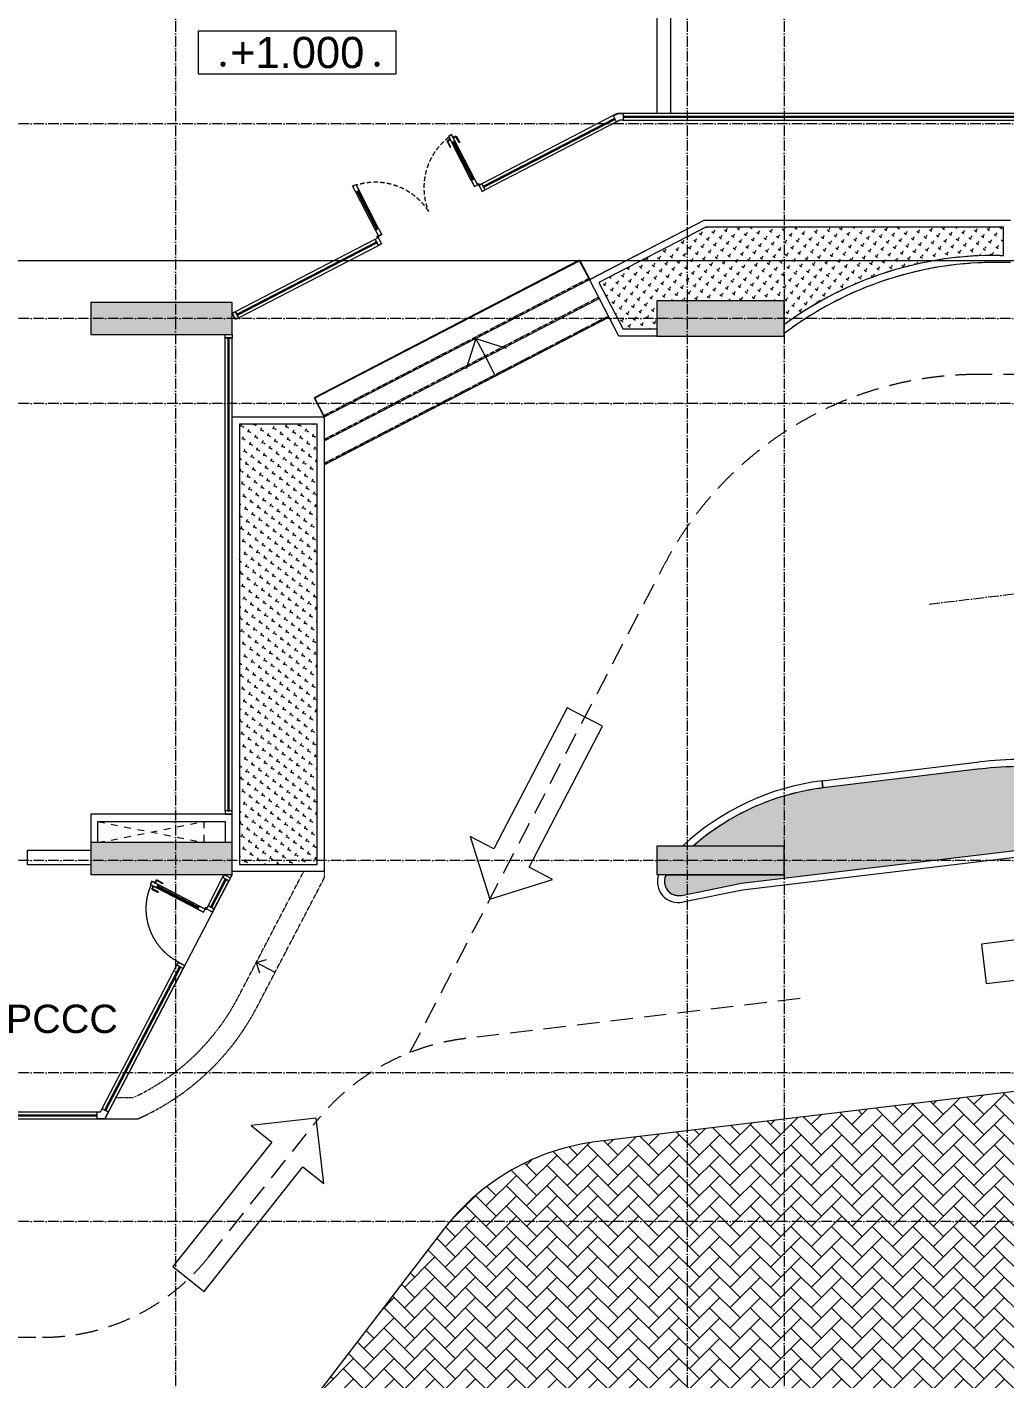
# Model space of a CAD drawing. Header units: millimetres. Extents: x -55734 to 162275, y 47779 to 197208.
# Drawn here: x 30300 to 44119, y 75722 to 94811 of the extents above; entities that cross this region are included whole.
import ezdxf
from ezdxf.enums import TextEntityAlignment as Align
from ezdxf.xclip import XClip

# ---------------------------------------------------------------- set-up
doc = ezdxf.new("R2010")
doc.units = ezdxf.units.MM
doc.header["$XCLIPFRAME"] = 0
doc.set_wipeout_variables(frame=1)
for name, pattern in [('Dash', [6.35, 3.175, -3.175]), ('Grid Line', [4.2, 3, -0.6, 0, -0.6]), ('HIDDEN2', [4.7625, 3.175, -1.5875]), ('Overhead 1_16_', [2.579687, 1.5875, -0.992188])]:
    doc.linetypes.add(name, pattern=pattern)
for name, color, linetype, lineweight in [('A-DETL-GENF-HDLN', 161, 'Dash', 5), ('A-FLOR-PATT', 8, 'Continuous', 9), ('CHU', 181, 'Continuous', 5), ('CUA', 31, 'Continuous', 9), ('G-ANNO-SYMB', 111, 'Continuous', 5), ('HATCH-1', 8, 'Continuous', 5), ('KI-HIEU-1', 151, 'Continuous', 9), ('L-SITE', 91, 'Continuous', 5), ('NET THAY 2', 55, 'Continuous', 5), ('NET-CAT', 3, 'Continuous', 15), ('NET-THAY', 2, 'Continuous', 9), ('S-STRS', 31, 'Continuous', 5), ('S-STRS-ANNO', 31, 'Continuous', 5), ('TRUC', 225, 'Continuous', 5), ('X-COT HAM$0$LC.HA', 8, 'Continuous', 9)]:
    doc.layers.add(name, color=color, linetype=linetype, lineweight=lineweight)
doc.layers.add('CGXD', color=5, linetype='HIDDEN2')
doc.styles.add('Arial', font='Font - TrueType - Arial.ttf')
doc.styles.add('Arial_3', font='Font - TrueType - Arial.ttf', dxfattribs={"height": 500})

# ---------------------------------------------------------------- blocks, each defined once
blk = doc.blocks.new('ALC1807-ASCENT PLAZA-KET CAU_rvt-1-MẶT BẰNG TẦNG 1')
at = {"layer": 'X-COT HAM$0$LC.HA'}
h = blk.add_hatch(color=256, dxfattribs=at)
h.dxf.hatch_style = 1
h.paths.add_polyline_path([(31201, 19325), (31201, 18875), (33201, 18875), (33201, 19325)])
h = blk.add_hatch(color=256, dxfattribs=at)
h.dxf.hatch_style = 1
h.paths.add_polyline_path([(39200, 19350), (39200, 18850), (41000, 18850), (41000, 19350)])
h = blk.add_hatch(color=256, dxfattribs=at)
h.dxf.hatch_style = 1
h.paths.add_polyline_path([(31201, 11700), (31201, 11250), (33201, 11250), (33201, 11700)])
h = blk.add_hatch(color=256, dxfattribs=at)
h.dxf.hatch_style = 1
h.paths.add_polyline_path([(39201, 11650), (39201, 11250), (41001, 11250), (41001, 11650)])
at = {"ltscale": 1000}
for points in [[(31201, 19325), (31201, 18875), (33201, 18875), (33201, 19325)], [(39200, 19350), (39200, 18850), (41000, 18850), (41000, 19350)], [(31201, 11700), (31201, 11250), (33201, 11250), (33201, 11700)], [(39201, 11650), (39201, 11250), (41001, 11250), (41001, 11650)]]:
    blk.add_lwpolyline(points, close=True, dxfattribs=at)
blk = doc.blocks.new('MUI TEN - MUI TEN-1231816-MẶT BẰNG TẦNG 1')
at = {"layer": 'L-SITE'}
for p, q in [((0, 2900), (-655, 2245)), ((655, 2245), (0, 2900)), ((-655, 2245), (-281, 2245)), ((-281, 2245), (-281, 0)), ((281, 0), (281, 2245)), ((281, 2245), (655, 2245)), ((-281, 0), (281, 0))]:
    blk.add_line(p, q, dxfattribs=at)
blk = doc.blocks.new('*U52')
at = {"color": 7, "ltscale": 30, "true_color": 0xffffff, "insert": (520, 350), "char_height": 200, "attachment_point": 5, "bg_fill": 3, "box_fill_scale": 1.25, "bg_fill_color": 256, "bg_fill_true_color": 13158600, "bg_fill_transparency": 0}
blk.add_mtext('\\A1;.      ..', dxfattribs=at)
blk.add_lwpolyline([(-200, 200), (1200, 200), (1200, 500), (-200, 500)], close=True)
at = {"color": 7, "style": 'Arial'}
blk.add_attdef('±0.000', text='', height=220, dxfattribs=at).set_placement((500, 350), align=Align.MIDDLE)
blk = doc.blocks.new('A$C1F0A2BF7')
at = {"layer": 'CGXD', "ltscale": 200, "const_width": 200, "elevation": 0}
for points in [[(96759.2, 45314.9), (136491.9, 50242.4), (170213.8, 54174.3)], [(45467.8, 74512.2), (46406.7, 74451.5), (47194.7, 63486.7), (46424.3, 63316.7), (46421.1, 61568.3), (46338.6, 57428.9), (46280, 56364.3), (46260.6, 55777.3), (47488.1, 54954.9), (54942.4, 54921.5), (54956.3, 47953.8), (54990.5, 43945.3), (54923.3, 39987.5), (55072.6, 34371), (55051, 33492.5), (97748, 33429.5), (96763.2, 41536.6), (96759.2, 45314.9)]]:
    blk.add_lwpolyline(points, dxfattribs=at)
blk = doc.blocks.new('*U169')
for p, q in [((-8223, 0, 0), (-850, 0, 0)), ((-8223, -100, 0), (-850, -100, 0)), ((-8210, -42, 0), (-863, -42, 0)), ((-8210, -58, 0), (-863, -58, 0))]:
    blk.add_line(p, q)
at = {"ltscale": 100}
blk.add_line((-8223, -61, 0), (-8223, -39, 0), dxfattribs=at)
blk.add_line((-8223, -61, 0), (-8223, -39, 0), dxfattribs=at)
at = {"color": 1}
blk.add_line((-857, -50, 0), (-8216, -50, 0), dxfattribs=at)
for points in [[(-8273, -100), (-8273, 0), (-8223, 0), (-8223, -100)], [(-8271, -98), (-8271, -2), (-8225, -2), (-8225, -98)]]:
    blk.add_lwpolyline(points, close=True)
at = {"elevation": 0}
blk.add_lwpolyline([(-8223, -39), (-8223, -61), (-8210, -61, 0.414214), (-8210, -61), (-8210, -57, 0.414214), (-8210, -57, 0.414214), (-8211, -57), (-8211, -60, -0.414214), (-8211, -60), (-8221, -60, -0.414214), (-8222, -60), (-8222, -41, -0.414214), (-8221, -40), (-8211, -40, -0.414214), (-8211, -41), (-8211, -43, 0.414214), (-8210, -44, 0.414214), (-8210, -43), (-8210, -40, 0.414214), (-8210, -39), (-8223, -39)], format="xyb", dxfattribs=at)
blk.add_lwpolyline([(-8223, -41), (-8223, -60)], dxfattribs=at)
blk.add_lwpolyline([(-8223, -41), (-8223, -60)], dxfattribs=at)
at = {"color": 8, "lineweight": 5}
blk.add_lwpolyline([(-8216, -52, -0.110226), (-8216, -52), (-8216, -48, -0.110226), (-8216, -48, -0.547587), (-8212, -47, 0.371535), (-8212, -47, -0.207699), (-8208, -47, 0.626616), (-8207, -47, 0.088099), (-8210, -42), (-8210, -44), (-8212, -44), (-8212, -43), (-8217, -46, 0.26277), (-8217, -47), (-8217, -50), (-8217, -53, 0.26277), (-8217, -54), (-8212, -57), (-8212, -56), (-8210, -56), (-8210, -58, 0.088099), (-8207, -53, 0.626616), (-8208, -53, -0.207699), (-8212, -53, 0.371535), (-8212, -53, -0.547587)], format="xyb", close=True, dxfattribs=at)
at = {"color": 1}
blk.add_lwpolyline([(-857, -48), (-857, -53), (-8216, -53), (-8216, -48)], close=True, dxfattribs=at)
blk = doc.blocks.new('*U170')
for p, q in [((-788, 112), (-788, 712)), ((-771, 699, 0), (-771, 126, 0)), ((-754, 699, 0), (-754, 126, 0)), ((-738, 112), (-738, 712)), ((737, 112), (737, 712)), ((754, 699, 0), (754, 126, 0)), ((771, 699, 0), (771, 126, 0)), ((788, 112), (788, 712)), ((-3074, 0, 0), (-850, 0, 0)), ((2940, 0, 0), (850, 0, 0)), ((-3074, -100, 0), (-850, -100, 0)), ((-3061, -42, 0), (-863, -42, 0)), ((-3061, -58, 0), (-863, -58, 0)), ((2940, -100, 0), (850, -100, 0)), ((2927, -42, 0), (863, -42, 0)), ((2927, -58, 0), (863, -58, 0))]:
    blk.add_line(p, q)
at = {"color": 1}
for p, q in [((-763, 119, 0), (-763, 706, 0)), ((762, 119, 0), (762, 706, 0)), ((-857, -50, 0), (-3067, -50, 0)), ((857, -50, 0), (2934, -50, 0))]:
    blk.add_line(p, q, dxfattribs=at)
at = {"ltscale": 100}
for p, q in [((-3074, -61, 0), (-3074, -39, 0)), ((-3074, -61, 0), (-3074, -39, 0)), ((-850, -61, 0), (-850, -39, 0)), ((-850, -61, 0), (-850, -39, 0)), ((850, -61, 0), (850, -39, 0)), ((850, -61, 0), (850, -39, 0)), ((2940, -61, 0), (2940, -39, 0)), ((2940, -61, 0), (2940, -39, 0))]:
    blk.add_line(p, q, dxfattribs=at)
for points in [[(-738, 712), (-788, 712), (-788, 812), (-738, 812)], [(-740, 714), (-786, 714), (-786, 810), (-740, 810)], [(737, 712), (788, 712), (788, 812), (737, 812)], [(740, 714), (786, 714), (786, 810), (740, 810)], [(-3124, -100), (-3124, 0), (-3074, 0), (-3074, -100)], [(-850, 0), (-800, 0), (-800, -100), (-850, -100)], [(-738, 12), (-788, 12), (-788, 112), (-738, 112)], [(-740, 14), (-786, 14), (-786, 110), (-740, 110)], [(737, 12), (788, 12), (788, 112), (737, 112)], [(740, 14), (786, 14), (786, 110), (740, 110)], [(850, 0), (800, 0), (800, -100), (850, -100)], [(2990, -100), (2990, 0), (2940, 0), (2940, -100)], [(-3122, -98), (-3122, -2), (-3076, -2), (-3076, -98)], [(-848, -2), (-802, -2), (-802, -98), (-848, -98)], [(848, -2), (802, -2), (802, -98), (848, -98)], [(2988, -98), (2988, -2), (2942, -2), (2942, -98)]]:
    blk.add_lwpolyline(points, close=True)
for points in [[(687, 662), (697, 662), (697, 757), (728, 757, -0.063254), (727, 760), (727, 765, -0.063254), (728, 767), (687, 767), (687, 757)], [(737, 775), (737, 750, -0.414214), (727, 760), (727, 765, -0.414214)], [(788, 775), (788, 750, 0.414214), (798, 760), (798, 765, 0.414214)], [(838, 662), (828, 662), (828, 757), (797, 757, 0.063254), (798, 760), (798, 765, 0.063254), (797, 767), (838, 767), (838, 757)]]:
    blk.add_lwpolyline(points, format="xyb", close=True)
at = {"elevation": 0}
for points in [[(-752, 712), (-774, 712), (-774, 700, 0.414214), (-773, 699), (-770, 699, 0.414214), (-769, 700, 0.414214), (-770, 700), (-772, 700, -0.414214), (-773, 701), (-773, 711, -0.414214), (-772, 711), (-753, 711, -0.414214), (-753, 711), (-753, 701, -0.414214), (-753, 700), (-756, 700, 0.414214), (-756, 700, 0.414214), (-756, 699), (-752, 699, 0.414214), (-752, 700), (-752, 712)], [(752, 712), (774, 712), (774, 700, -0.414214), (773, 699), (770, 699, -0.414214), (769, 700, -0.414214), (770, 700), (772, 700, 0.414214), (772, 701), (772, 711, 0.414214), (772, 711), (753, 711, 0.414214), (752, 711), (752, 701, 0.414214), (753, 700), (756, 700, -0.414214), (756, 700, -0.414214), (756, 699), (752, 699, -0.414214), (752, 700), (752, 712)], [(-3074, -39), (-3074, -61), (-3061, -61, 0.414214), (-3061, -61), (-3061, -57, 0.414214), (-3061, -57, 0.414214), (-3062, -57), (-3062, -60, -0.414214), (-3062, -60), (-3072, -60, -0.414214), (-3073, -60), (-3073, -41, -0.414214), (-3072, -40), (-3062, -40, -0.414214), (-3062, -41), (-3062, -43, 0.414214), (-3061, -44, 0.414214), (-3061, -43), (-3061, -40, 0.414214), (-3061, -39), (-3074, -39)], [(-850, -39), (-850, -61), (-863, -61, -0.414214), (-863, -61), (-863, -57, -0.414214), (-863, -57, -0.414214), (-862, -57), (-862, -60, 0.414214), (-862, -60), (-852, -60, 0.414214), (-851, -60), (-851, -41, 0.414214), (-852, -40), (-862, -40, 0.414214), (-862, -41), (-862, -43, -0.414214), (-863, -44, -0.414214), (-863, -43), (-863, -40, -0.414214), (-863, -39), (-850, -39)], [(850, -39), (850, -61), (863, -61, 0.414214), (863, -61), (863, -57, 0.414214), (863, -57, 0.414214), (862, -57), (862, -60, -0.414214), (862, -60), (852, -60, -0.414214), (851, -60), (851, -41, -0.414214), (852, -40), (862, -40, -0.414214), (862, -41), (862, -43, 0.414214), (863, -44, 0.414214), (863, -43), (863, -40, 0.414214), (863, -39), (850, -39)], [(2940, -39), (2940, -61), (2928, -61, -0.414214), (2927, -61), (2927, -57, -0.414214), (2928, -57, -0.414214), (2928, -57), (2928, -60, 0.414214), (2929, -60), (2939, -60, 0.414214), (2939, -60), (2939, -41, 0.414214), (2939, -40), (2929, -40, 0.414214), (2928, -41), (2928, -43, -0.414214), (2928, -44, -0.414214), (2927, -43), (2927, -40, -0.414214), (2928, -39), (2940, -39)]]:
    blk.add_lwpolyline(points, format="xyb", dxfattribs=at)
at = {"color": 8, "lineweight": 5, "elevation": 0}
for points in [[(-765, 706, -0.110226), (-765, 706), (-760, 706, -0.110226), (-760, 706, -0.547587), (-760, 702, 0.371535), (-760, 702, -0.207699), (-760, 698, 0.626616), (-760, 697, 0.088099), (-754, 699), (-757, 699), (-757, 702), (-755, 702), (-759, 707, 0.26277), (-759, 707), (-763, 707), (-766, 707, 0.26277), (-766, 707), (-770, 702), (-768, 702), (-768, 699), (-771, 699, 0.088099), (-765, 697, 0.626616), (-765, 698, -0.207699), (-765, 702, 0.371535), (-765, 702, -0.547587)], [(765, 706, 0.110226), (765, 706), (760, 706, 0.110226), (760, 706, 0.547587), (760, 702, -0.371535), (760, 702, 0.207699), (760, 698, -0.626616), (760, 697, -0.088099), (754, 699), (757, 699), (757, 702), (755, 702), (759, 707, -0.26277), (759, 707), (762, 707), (766, 707, -0.26277), (766, 707), (770, 702), (768, 702), (768, 699), (771, 699, -0.088099), (765, 697, -0.626616), (765, 698, 0.207699), (765, 702, -0.371535), (765, 702, 0.547587)], [(-765, 119, 0.110226), (-765, 119), (-760, 119, 0.110226), (-760, 119, 0.547587), (-760, 123, -0.371535), (-760, 123, 0.207699), (-760, 127, -0.626616), (-760, 128, -0.088099), (-754, 126), (-757, 126), (-757, 123), (-755, 123), (-759, 118, -0.26277), (-759, 118), (-763, 118), (-766, 118, -0.26277), (-766, 118), (-770, 123), (-768, 123), (-768, 126), (-771, 126, -0.088099), (-765, 128, -0.626616), (-765, 127, 0.207699), (-765, 123, -0.371535), (-765, 123, 0.547587)], [(765, 119, -0.110226), (765, 119), (760, 119, -0.110226), (760, 119, -0.547587), (760, 123, 0.371535), (760, 123, -0.207699), (760, 127, 0.626616), (760, 128, 0.088099), (754, 126), (757, 126), (757, 123), (755, 123), (759, 118, 0.26277), (759, 118), (762, 118), (766, 118, 0.26277), (766, 118), (770, 123), (768, 123), (768, 126), (771, 126, 0.088099), (765, 128, 0.626616), (765, 127, -0.207699), (765, 123, 0.371535), (765, 123, -0.547587)]]:
    blk.add_lwpolyline(points, format="xyb", close=True, dxfattribs=at)
at = {"color": 1, "elevation": 0}
for points in [[(-760, 119), (-765, 119), (-765, 706), (-760, 706)], [(760, 119), (765, 119), (765, 706), (760, 706)]]:
    blk.add_lwpolyline(points, close=True, dxfattribs=at)
for points in [[(-752, 112), (-774, 112), (-774, 125, -0.414214), (-773, 126), (-770, 126, -0.414214), (-769, 125, -0.414214), (-770, 124), (-772, 124, 0.414214), (-773, 124), (-773, 114, 0.414214), (-772, 114), (-753, 114, 0.414214), (-753, 114), (-753, 124, 0.414214), (-753, 124), (-756, 124, -0.414214), (-756, 125, -0.414214), (-756, 126), (-752, 126, -0.414214), (-752, 125), (-752, 112)], [(752, 112), (774, 112), (774, 125, 0.414214), (773, 126), (770, 126, 0.414214), (769, 125, 0.414214), (770, 124), (772, 124, -0.414214), (772, 124), (772, 114, -0.414214), (772, 114), (753, 114, -0.414214), (752, 114), (752, 124, -0.414214), (753, 124), (756, 124, 0.414214), (756, 125, 0.414214), (756, 126), (752, 126, 0.414214), (752, 125), (752, 112)]]:
    blk.add_lwpolyline(points, format="xyb")
at = {"elevation": 0}
for points in [[(-3074, -41), (-3074, -60)], [(-3074, -41), (-3074, -60)], [(-850, -41), (-850, -60)], [(-850, -41), (-850, -60)], [(850, -41), (850, -60)], [(850, -41), (850, -60)], [(2940, -41), (2940, -60)], [(2940, -41), (2940, -60)]]:
    blk.add_lwpolyline(points, dxfattribs=at)
at = {"color": 8, "lineweight": 5}
for points in [[(-3067, -52, -0.110226), (-3067, -52), (-3067, -48, -0.110226), (-3067, -48, -0.547587), (-3063, -47, 0.371535), (-3063, -47, -0.207699), (-3059, -47, 0.626616), (-3059, -47, 0.088099), (-3061, -42), (-3061, -44), (-3063, -44), (-3063, -43), (-3068, -46, 0.26277), (-3068, -47), (-3068, -50), (-3068, -53, 0.26277), (-3068, -54), (-3063, -57), (-3063, -56), (-3061, -56), (-3061, -58, 0.088099), (-3059, -53, 0.626616), (-3059, -53, -0.207699), (-3063, -53, 0.371535), (-3063, -53, -0.547587)], [(-857, -52, 0.110226), (-857, -52), (-857, -48, 0.110226), (-857, -48, 0.547587), (-860, -47, -0.371535), (-861, -47, 0.207699), (-865, -47, -0.626616), (-865, -47, -0.088099), (-863, -42), (-863, -44), (-860, -44), (-860, -43), (-856, -46, -0.26277), (-855, -47), (-855, -50), (-855, -53, -0.26277), (-856, -54), (-860, -57), (-860, -56), (-863, -56), (-863, -58, -0.088099), (-865, -53, -0.626616), (-865, -53, 0.207699), (-861, -53, -0.371535), (-860, -53, 0.547587)], [(857, -52, -0.110226), (857, -52), (857, -48, -0.110226), (857, -48, -0.547587), (860, -47, 0.371535), (861, -47, -0.207699), (865, -47, 0.626616), (865, -47, 0.088099), (863, -42), (863, -44), (860, -44), (860, -43), (856, -46, 0.26277), (855, -47), (855, -50), (855, -53, 0.26277), (856, -54), (860, -57), (860, -56), (863, -56), (863, -58, 0.088099), (865, -53, 0.626616), (865, -53, -0.207699), (861, -53, 0.371535), (860, -53, -0.547587)], [(2934, -52, 0.110226), (2934, -52), (2934, -48, 0.110226), (2934, -48, 0.547587), (2930, -47, -0.371535), (2930, -47, 0.207699), (2926, -47, -0.626616), (2925, -47, -0.088099), (2927, -42), (2927, -44), (2930, -44), (2930, -43), (2935, -46, -0.26277), (2935, -47), (2935, -50), (2935, -53, -0.26277), (2935, -54), (2930, -57), (2930, -56), (2927, -56), (2927, -58, -0.088099), (2925, -53, -0.626616), (2926, -53, 0.207699), (2930, -53, -0.371535), (2930, -53, 0.547587)]]:
    blk.add_lwpolyline(points, format="xyb", close=True, dxfattribs=at)
at = {"color": 1}
for points in [[(-857, -48), (-857, -53), (-3067, -53), (-3067, -48)], [(857, -48), (857, -53), (2934, -53), (2934, -48)]]:
    blk.add_lwpolyline(points, close=True, dxfattribs=at)
for centre, radius in [((-800, 12), 12.5), ((-800, 12), 10.5), ((800, 12), 12.5), ((800, 12), 10.5)]:
    blk.add_circle(centre, radius)
at = {"color": 8, "linetype": 'HIDDEN2', "lineweight": 5, "ltscale": 20}
for centre, start, end in [((-893, -86), 5.5004, 79.9944), ((893, -86), 100.0056, 174.4996)]:
    blk.add_arc(centre, 898, start, end, dxfattribs=at)
blk = doc.blocks.new('*U173')
for p, q in [((5856, 100, 0), (50, 100, 0)), ((5856, 0, 0), (50, 0, 0)), ((5843, 58, 0), (63, 58, 0)), ((5843, 42, 0), (63, 42, 0))]:
    blk.add_line(p, q)
at = {"ltscale": 100}
for p, q in [((50, 61, 0), (50, 39, 0)), ((50, 61, 0), (50, 39, 0)), ((5856, 61, 0), (5856, 39, 0)), ((5856, 61, 0), (5856, 39, 0))]:
    blk.add_line(p, q, dxfattribs=at)
at = {"color": 1, "lineweight": 0, "ltscale": 10}
blk.add_line((57, 50, 0), (5849, 50, 0), dxfattribs=at)
at = {"ltscale": 25, "elevation": 0}
for points in [[(0, 0), (50, 0), (50, 100), (0, 100)], [(2, 2), (48, 2), (48, 98), (2, 98)]]:
    blk.add_lwpolyline(points, close=True, dxfattribs=at)
at = {"elevation": 0}
for points in [[(50, 39), (50, 61), (63, 61, -0.414214), (63, 60), (63, 57, -0.414214), (63, 56, -0.414214), (62, 57), (62, 59, 0.414214), (62, 60), (52, 60, 0.414214), (51, 59), (51, 40, 0.414214), (52, 40), (62, 40, 0.414214), (62, 40), (62, 43, -0.414214), (63, 43, -0.414214), (63, 43), (63, 39, -0.414214), (63, 39), (50, 39)], [(5856, 39), (5856, 61), (5843, 61, 0.414214), (5843, 60), (5843, 57, 0.414214), (5843, 56, 0.414214), (5844, 57), (5844, 59, -0.414214), (5844, 60), (5854, 60, -0.414214), (5855, 59), (5855, 40, -0.414214), (5854, 40), (5844, 40, -0.414214), (5844, 40), (5844, 43, 0.414214), (5843, 43, 0.414214), (5843, 43), (5843, 39, 0.414214), (5843, 39), (5856, 39)]]:
    blk.add_lwpolyline(points, format="xyb", dxfattribs=at)
for points in [[(50, 40), (50, 59)], [(50, 40), (50, 59)], [(5856, 40), (5856, 59)], [(5856, 40), (5856, 59)]]:
    blk.add_lwpolyline(points, dxfattribs=at)
for points in [[(57, 52, 0.110226), (57, 52), (57, 48, 0.110226), (57, 48, 0.547587), (60, 47, -0.371535), (61, 47, 0.207699), (65, 47, -0.626616), (65, 47, -0.088099), (63, 42), (63, 44), (60, 44), (60, 43), (56, 46, -0.26277), (55, 47), (55, 50), (55, 53, -0.26277), (56, 54), (60, 57), (60, 56), (63, 56), (63, 58, -0.088099), (65, 53, -0.626616), (65, 53, 0.207699), (61, 53, -0.371535), (60, 53, 0.547587)], [(5849, 52, -0.110226), (5849, 52), (5849, 48, -0.110226), (5849, 48, -0.547587), (5845, 47, 0.371535), (5845, 47, -0.207699), (5841, 47, 0.626616), (5841, 47, 0.088099), (5843, 42), (5843, 44), (5845, 44), (5845, 43), (5850, 46, 0.26277), (5850, 47), (5850, 50), (5850, 53, 0.26277), (5850, 54), (5845, 57), (5845, 56), (5843, 56), (5843, 58, 0.088099), (5841, 53, 0.626616), (5841, 53, -0.207699), (5845, 53, 0.371535), (5845, 53, -0.547587)]]:
    blk.add_lwpolyline(points, format="xyb", close=True)
for points in [[(57, 47), (57, 52), (5849, 52), (5849, 47)], [(5906, 100), (5906, 0), (5856, 0), (5856, 100)], [(5904, 98), (5904, 2), (5858, 2), (5858, 98)]]:
    blk.add_lwpolyline(points, close=True)
blk = doc.blocks.new('*U179')
for p, q in [((6725, 100, 0), (50, 100, 0)), ((6725, 0, 0), (50, 0, 0)), ((6712, 58, 0), (63, 58, 0)), ((6712, 42, 0), (63, 42, 0))]:
    blk.add_line(p, q)
at = {"ltscale": 100}
for p, q in [((50, 61, 0), (50, 39, 0)), ((50, 61, 0), (50, 39, 0)), ((6725, 61, 0), (6725, 39, 0)), ((6725, 61, 0), (6725, 39, 0))]:
    blk.add_line(p, q, dxfattribs=at)
at = {"color": 1, "lineweight": 0, "ltscale": 10}
blk.add_line((57, 50, 0), (6718, 50, 0), dxfattribs=at)
at = {"ltscale": 25, "elevation": 0}
for points in [[(0, 0), (50, 0), (50, 100), (0, 100)], [(2, 2), (48, 2), (48, 98), (2, 98)]]:
    blk.add_lwpolyline(points, close=True, dxfattribs=at)
at = {"elevation": 0}
for points in [[(50, 39), (50, 61), (63, 61, -0.414214), (63, 60), (63, 57, -0.414214), (63, 56, -0.414214), (62, 57), (62, 59, 0.414214), (62, 60), (52, 60, 0.414214), (51, 59), (51, 40, 0.414214), (52, 40), (62, 40, 0.414214), (62, 40), (62, 43, -0.414214), (63, 43, -0.414214), (63, 43), (63, 39, -0.414214), (63, 39), (50, 39)], [(6725, 39), (6725, 61), (6713, 61, 0.414214), (6712, 60), (6712, 57, 0.414214), (6713, 56, 0.414214), (6713, 57), (6713, 59, -0.414214), (6714, 60), (6724, 60, -0.414214), (6724, 59), (6724, 40, -0.414214), (6724, 40), (6714, 40, -0.414214), (6713, 40), (6713, 43, 0.414214), (6713, 43, 0.414214), (6712, 43), (6712, 39, 0.414214), (6713, 39), (6725, 39)]]:
    blk.add_lwpolyline(points, format="xyb", dxfattribs=at)
for points in [[(50, 40), (50, 59)], [(50, 40), (50, 59)], [(6725, 40), (6725, 59)], [(6725, 40), (6725, 59)]]:
    blk.add_lwpolyline(points, dxfattribs=at)
for points in [[(57, 52, 0.110226), (57, 52), (57, 48, 0.110226), (57, 48, 0.547587), (60, 47, -0.371535), (61, 47, 0.207699), (65, 47, -0.626616), (65, 47, -0.088099), (63, 42), (63, 44), (60, 44), (60, 43), (56, 46, -0.26277), (55, 47), (55, 50), (55, 53, -0.26277), (56, 54), (60, 57), (60, 56), (63, 56), (63, 58, -0.088099), (65, 53, -0.626616), (65, 53, 0.207699), (61, 53, -0.371535), (60, 53, 0.547587)], [(6718, 52, -0.110226), (6718, 52), (6718, 48, -0.110226), (6718, 48, -0.547587), (6715, 47, 0.371535), (6714, 47, -0.207699), (6710, 47, 0.626616), (6710, 47, 0.088099), (6712, 42), (6712, 44), (6715, 44), (6715, 43), (6719, 46, 0.26277), (6720, 47), (6720, 50), (6720, 53, 0.26277), (6719, 54), (6715, 57), (6715, 56), (6712, 56), (6712, 58, 0.088099), (6710, 53, 0.626616), (6710, 53, -0.207699), (6714, 53, 0.371535), (6715, 53, -0.547587)]]:
    blk.add_lwpolyline(points, format="xyb", close=True)
for points in [[(57, 47), (57, 52), (6718, 52), (6718, 47)], [(6775, 100), (6775, 0), (6725, 0), (6725, 100)], [(6773, 98), (6773, 2), (6727, 2), (6727, 98)]]:
    blk.add_lwpolyline(points, close=True)
blk = doc.blocks.new('*U187')
for p, q in [((62, 112), (62, 762)), ((79, 749, 0), (79, 126, 0)), ((96, 749, 0), (96, 126, 0)), ((112, 112), (112, 762)), ((3233, 0, 0), (950, 0, 0)), ((3233, -100, 0), (950, -100, 0)), ((3220, -42, 0), (963, -42, 0)), ((3220, -58, 0), (963, -58, 0))]:
    blk.add_line(p, q)
at = {"color": 1}
for p, q in [((87, 119, 0), (87, 756, 0)), ((957, -50, 0), (3226, -50, 0))]:
    blk.add_line(p, q, dxfattribs=at)
at = {"ltscale": 100}
for p, q in [((950, -61, 0), (950, -39, 0)), ((950, -61, 0), (950, -39, 0)), ((3233, -61, 0), (3233, -39, 0)), ((3233, -61, 0), (3233, -39, 0))]:
    blk.add_line(p, q, dxfattribs=at)
for points in [[(12, 712), (22, 712), (22, 807), (53, 807, -0.063254), (52, 810), (52, 815, -0.063254), (53, 817), (12, 817), (12, 807)], [(62, 825), (62, 800, -0.414214), (52, 810), (52, 815, -0.414214)], [(112, 825), (112, 800, 0.414214), (123, 810), (123, 815, 0.414214)], [(163, 712), (153, 712), (153, 807), (122, 807, 0.063254), (123, 810), (123, 815, 0.063254), (122, 817), (163, 817), (163, 807)]]:
    blk.add_lwpolyline(points, format="xyb", close=True)
for points in [[(112, 762), (62, 762), (62, 862), (112, 862)], [(110, 764), (64, 764), (64, 860), (110, 860)], [(0, 0), (50, 0), (50, -100), (0, -100)], [(112, 12), (62, 12), (62, 112), (112, 112)], [(110, 14), (64, 14), (64, 110), (110, 110)], [(950, 0), (900, 0), (900, -100), (950, -100)], [(3283, -100), (3283, 0), (3233, 0), (3233, -100)], [(2, -2), (48, -2), (48, -98), (2, -98)], [(948, -2), (902, -2), (902, -98), (948, -98)], [(3281, -98), (3281, -2), (3235, -2), (3235, -98)]]:
    blk.add_lwpolyline(points, close=True)
at = {"elevation": 0}
for points in [[(98, 762), (76, 762), (76, 750, 0.414214), (77, 749), (80, 749, 0.414214), (81, 750, 0.414214), (80, 750), (78, 750, -0.414214), (77, 751), (77, 761, -0.414214), (78, 761), (97, 761, -0.414214), (97, 761), (97, 751, -0.414214), (97, 750), (94, 750, 0.414214), (94, 750, 0.414214), (94, 749), (98, 749, 0.414214), (98, 750), (98, 762)], [(950, -39), (950, -61), (963, -61, 0.414214), (963, -61), (963, -57, 0.414214), (963, -57, 0.414214), (962, -57), (962, -60, -0.414214), (962, -60), (952, -60, -0.414214), (951, -60), (951, -41, -0.414214), (952, -40), (962, -40, -0.414214), (962, -41), (962, -43, 0.414214), (963, -44, 0.414214), (963, -43), (963, -40, 0.414214), (963, -39), (950, -39)], [(3233, -39), (3233, -61), (3220, -61, -0.414214), (3220, -61), (3220, -57, -0.414214), (3220, -57, -0.414214), (3221, -57), (3221, -60, 0.414214), (3221, -60), (3231, -60, 0.414214), (3232, -60), (3232, -41, 0.414214), (3231, -40), (3221, -40, 0.414214), (3221, -41), (3221, -43, -0.414214), (3220, -44, -0.414214), (3220, -43), (3220, -40, -0.414214), (3220, -39), (3233, -39)]]:
    blk.add_lwpolyline(points, format="xyb", dxfattribs=at)
at = {"color": 8, "lineweight": 5, "elevation": 0}
for points in [[(85, 756, -0.110226), (85, 756), (90, 756, -0.110226), (90, 756, -0.547587), (90, 752, 0.371535), (90, 752, -0.207699), (90, 748, 0.626616), (90, 747, 0.088099), (96, 749), (93, 749), (93, 752), (95, 752), (91, 757, 0.26277), (91, 757), (87, 757), (84, 757, 0.26277), (84, 757), (80, 752), (82, 752), (82, 749), (79, 749, 0.088099), (85, 747, 0.626616), (85, 748, -0.207699), (85, 752, 0.371535), (85, 752, -0.547587)], [(85, 119, 0.110226), (85, 119), (90, 119, 0.110226), (90, 119, 0.547587), (90, 123, -0.371535), (90, 123, 0.207699), (90, 127, -0.626616), (90, 128, -0.088099), (96, 126), (93, 126), (93, 123), (95, 123), (91, 118, -0.26277), (91, 118), (87, 118), (84, 118, -0.26277), (84, 118), (80, 123), (82, 123), (82, 126), (79, 126, -0.088099), (85, 128, -0.626616), (85, 127, 0.207699), (85, 123, -0.371535), (85, 123, 0.547587)]]:
    blk.add_lwpolyline(points, format="xyb", close=True, dxfattribs=at)
at = {"color": 1, "elevation": 0}
blk.add_lwpolyline([(90, 119), (85, 119), (85, 756), (90, 756)], close=True, dxfattribs=at)
blk.add_lwpolyline([(98, 112), (76, 112), (76, 125, -0.414214), (77, 126), (80, 126, -0.414214), (81, 125, -0.414214), (80, 124), (78, 124, 0.414214), (77, 124), (77, 114, 0.414214), (78, 114), (97, 114, 0.414214), (97, 114), (97, 124, 0.414214), (97, 124), (94, 124, -0.414214), (94, 125, -0.414214), (94, 126), (98, 126, -0.414214), (98, 125), (98, 112)], format="xyb")
at = {"elevation": 0}
for points in [[(950, -41), (950, -60)], [(950, -41), (950, -60)], [(3233, -41), (3233, -60)], [(3233, -41), (3233, -60)]]:
    blk.add_lwpolyline(points, dxfattribs=at)
at = {"color": 8, "lineweight": 5}
for points in [[(957, -52, -0.110226), (957, -52), (957, -48, -0.110226), (957, -48, -0.547587), (960, -47, 0.371535), (961, -47, -0.207699), (965, -47, 0.626616), (965, -47, 0.088099), (963, -42), (963, -44), (960, -44), (960, -43), (956, -46, 0.26277), (955, -47), (955, -50), (955, -53, 0.26277), (956, -54), (960, -57), (960, -56), (963, -56), (963, -58, 0.088099), (965, -53, 0.626616), (965, -53, -0.207699), (961, -53, 0.371535), (960, -53, -0.547587)], [(3226, -52, 0.110226), (3226, -52), (3226, -48, 0.110226), (3226, -48, 0.547587), (3223, -47, -0.371535), (3222, -47, 0.207699), (3218, -47, -0.626616), (3218, -47, -0.088099), (3220, -42), (3220, -44), (3223, -44), (3223, -43), (3227, -46, -0.26277), (3227, -47), (3227, -50), (3227, -53, -0.26277), (3227, -54), (3223, -57), (3223, -56), (3220, -56), (3220, -58, -0.088099), (3218, -53, -0.626616), (3218, -53, 0.207699), (3222, -53, -0.371535), (3223, -53, 0.547587)]]:
    blk.add_lwpolyline(points, format="xyb", close=True, dxfattribs=at)
at = {"color": 1}
blk.add_lwpolyline([(957, -48), (957, -53), (3226, -53), (3226, -48)], close=True, dxfattribs=at)
for radius in [12.5, 10.5]:
    blk.add_circle((50, 12), radius)
at = {"color": 8, "linetype": 'HIDDEN2', "lineweight": 5, "ltscale": 400}
blk.add_arc((50, 0), 850, 0.0118, 85.7582, dxfattribs=at)
blk = doc.blocks.new('*U188')
for p, q in [((496, 100, 0), (50, 100, 0)), ((496, 0, 0), (50, 0, 0)), ((483, 58, 0), (63, 58, 0)), ((483, 42, 0), (63, 42, 0))]:
    blk.add_line(p, q)
at = {"ltscale": 100}
for p, q in [((50, 61, 0), (50, 39, 0)), ((50, 61, 0), (50, 39, 0)), ((496, 61, 0), (496, 39, 0)), ((496, 61, 0), (496, 39, 0))]:
    blk.add_line(p, q, dxfattribs=at)
at = {"color": 1, "lineweight": 0, "ltscale": 10}
blk.add_line((57, 50, 0), (489, 50, 0), dxfattribs=at)
at = {"ltscale": 25, "elevation": 0}
for points in [[(0, 0), (50, 0), (50, 100), (0, 100)], [(2, 2), (48, 2), (48, 98), (2, 98)]]:
    blk.add_lwpolyline(points, close=True, dxfattribs=at)
at = {"elevation": 0}
for points in [[(50, 39), (50, 61), (63, 61, -0.414214), (63, 60), (63, 57, -0.414214), (63, 56, -0.414214), (62, 57), (62, 59, 0.414214), (62, 60), (52, 60, 0.414214), (51, 59), (51, 40, 0.414214), (52, 40), (62, 40, 0.414214), (62, 40), (62, 43, -0.414214), (63, 43, -0.414214), (63, 43), (63, 39, -0.414214), (63, 39), (50, 39)], [(496, 39), (496, 61), (483, 61, 0.414214), (483, 60), (483, 57, 0.414214), (483, 56, 0.414214), (484, 57), (484, 59, -0.414214), (484, 60), (494, 60, -0.414214), (495, 59), (495, 40, -0.414214), (494, 40), (484, 40, -0.414214), (484, 40), (484, 43, 0.414214), (483, 43, 0.414214), (483, 43), (483, 39, 0.414214), (483, 39), (496, 39)]]:
    blk.add_lwpolyline(points, format="xyb", dxfattribs=at)
for points in [[(50, 40), (50, 59)], [(50, 40), (50, 59)], [(496, 40), (496, 59)], [(496, 40), (496, 59)]]:
    blk.add_lwpolyline(points, dxfattribs=at)
for points in [[(57, 52, 0.110226), (57, 52), (57, 48, 0.110226), (57, 48, 0.547587), (60, 47, -0.371535), (61, 47, 0.207699), (65, 47, -0.626616), (65, 47, -0.088099), (63, 42), (63, 44), (60, 44), (60, 43), (56, 46, -0.26277), (55, 47), (55, 50), (55, 53, -0.26277), (56, 54), (60, 57), (60, 56), (63, 56), (63, 58, -0.088099), (65, 53, -0.626616), (65, 53, 0.207699), (61, 53, -0.371535), (60, 53, 0.547587)], [(489, 52, -0.110226), (489, 52), (489, 48, -0.110226), (489, 48, -0.547587), (486, 47, 0.371535), (485, 47, -0.207699), (481, 47, 0.626616), (481, 47, 0.088099), (483, 42), (483, 44), (486, 44), (486, 43), (490, 46, 0.26277), (490, 47), (490, 50), (490, 53, 0.26277), (490, 54), (486, 57), (486, 56), (483, 56), (483, 58, 0.088099), (481, 53, 0.626616), (481, 53, -0.207699), (485, 53, 0.371535), (486, 53, -0.547587)]]:
    blk.add_lwpolyline(points, format="xyb", close=True)
for points in [[(57, 47), (57, 52), (489, 52), (489, 47)], [(546, 100), (546, 0), (496, 0), (496, 100)], [(544, 98), (544, 2), (498, 2), (498, 98)]]:
    blk.add_lwpolyline(points, close=True)
blk = doc.blocks.new('A$C2DC42954')
blk.add_wipeout([(0, 100), (50, 100), (73, 144), (162, 98), (111, 0), (0, 0)]).translate(0, 0, 0).dxf.layer = 'CUA'
at = {"layer": 'CUA', "elevation": 0}
for points in [[(0, 100), (50, 100), (73, 144), (162, 98), (111, 0), (0, 0)], [(2, 98), (51, 98), (74, 142), (159, 97), (109, 2), (2, 2)]]:
    blk.add_lwpolyline(points, close=True, dxfattribs=at)
blk = doc.blocks.new('A$C47257251')
at = {"layer": 'CUA'}
blk.add_lwpolyline([(0, 0), (66, 34), (140, 34), (140, -66), (90, -66), (46, -89)], close=True, dxfattribs=at)
blk.add_wipeout([(0, 0), (66, 34), (140, 34), (140, -66), (90, -66), (46, -89)]).dxf.layer = 'CUA'
blk.add_lwpolyline([(3, -1), (67, 32), (138, 32), (138, -64), (90, -64), (47, -86)], close=True, dxfattribs=at)

msp = doc.modelspace()

# ---------------------------------------------------------------- hatches: boundary and pattern name
at = {"layer": 'A-FLOR-PATT', "lineweight": 5}
h = msp.add_hatch(dxfattribs=at)
h.set_pattern_fill('FP_8', color=256, style=0, pattern_type=2)
h.set_pattern_definition([(97.219, (-2022718.985, -1788048.78), (-100.375984, 77.8062945), [23.812, -155.793]), (52.219, (-2022718.98, -1788048.78), (-100.3754935, 77.8059143), [23.813, -103.188]), (142.219, (-2022718.98, -1788048.78), (-77.8059143, -100.3754935), [23.813, -103.188])])
h.paths.add_polyline_path([(41000.4, 90609), (41200.8, 90748.9), (41387.2, 90867.1), (41590.2, 90983), (41801.4, 91090.6), (42017.4, 91188.2), (42237.7, 91275.6), (42461.9, 91352.4), (42689.5, 91418.6), (42920, 91474), (43152.8, 91518.5), (43387.5, 91552), (43623.4, 91574.4), (43860.2, 91585.6), (44097.2, 91586.6), (44097.2, 91984.5), (39891, 91984.5), (38381.2, 91202.5), (38640.4, 90702), (38721.9, 90544.6), (39200.4, 90544.6), (39200.4, 90944.6), (41000.4, 90944.6), (41000.4, 90703.7)])
h = msp.add_hatch(dxfattribs=at)
h.set_pattern_fill('FP_9', color=256, style=0, pattern_type=2)
h.set_pattern_definition([(7.219, (-1845491.26, 2150054.74), (77.8062945, 100.375984), [23.812, -155.793]), (322.219, (-1845491.26, 2150054.74), (77.8059143, 100.3754935), [23.813, -103.188]), (52.219, (-1845491.26, 2150054.74), (-100.3754935, 77.8059143), [23.813, -103.188])])
h.paths.add_polyline_path([(34401.2, 82987.6), (34401.2, 89205.5), (33300.4, 89205.5), (33300.4, 82987.6)], flags=0)
h = msp.add_hatch(dxfattribs=at)
h.set_pattern_fill('FP_22', color=256, style=0, pattern_type=2)
h.set_pattern_definition([(104.05, (-1780628.44, -2028021.38), (-108.9178188, 65.3151313), [23.812, -155.793]), (59.05, (-1780628.44, -2028021.38), (-108.9172866, 65.314812), [23.813, -103.188]), (149.05, (-1780628.44, -2028021.38), (-65.314812, -108.9172866), [23.813, -103.188])])
h.paths.add_polyline_path([(39497.8, 82547.1), (39545.8, 82550.6), (40409.8, 82722.1), (50849.2, 83974.1), (50886, 83983.4), (50930.2, 84007.3), (50967, 84041.5), (50994.1, 84083.8), (51009.8, 84131.5), (51013.1, 84181.7), (51003.9, 84231), (50982.6, 84276.5), (50950.6, 84315.3), (50910, 84344.9), (50863.3, 84363.4), (50813.5, 84369.7), (44355.7, 84369.7), (44156.1, 84365.6), (43956.7, 84353.3), (43757.9, 84333.2), (41478, 84056.5), (41352, 84037.3), (41159.7, 83996.8), (40970.1, 83945.1), (40783.7, 83882.6), (40601.3, 83809.4), (40411, 83719.2), (40250.7, 83632.1), (40083.6, 83528.5), (39922.8, 83415.4), (39768.8, 83293.2), (39713.3, 83244.6), (41000.4, 83244.6), (41000.4, 82834.6), (39327.3, 82832.3), (39319, 82811.4), (39310.2, 82779.3), (39308, 82731.4), (39317.4, 82684.3), (39337.7, 82640.7), (39371, 82601), (39410.8, 82572.2), (39455.4, 82554.2), (39496.5, 82547.3)], flags=0)
at = {"layer": 'A-FLOR-PATT'}
h = msp.add_hatch(dxfattribs=at)
h.set_pattern_fill('AR-HBONE', color=256, scale=2, style=0)
h.paths.add_polyline_path([(38000.4, 73139.8), (38000.4, 67984.6), (32600.6, 67984.6), (32600.6, 73139.8)])
edge = h.paths.add_edge_path()
edge.add_line((45038.5, 79874.2), (38364.7, 79074.5))
edge.add_arc((38749.2, 75865.7), 3231.8, 96.83218, 142.48227)
edge.add_line((36185.8, 77833.9), (30313.7, 70186.1))
edge.add_arc((24340.4, 75086), 7725.9, 284.91574, 320.6377, ccw=False)
edge.add_line((26329, 67620.4), (46530.7, 67590.6))
edge.add_line((46530.7, 67590.6), (45038.5, 79874.2))

# ---------------------------------------------------------------- linework, layer by layer
at = {"layer": 'A-DETL-GENF-HDLN', "ltscale": 30}
for p, q in [((31300.4, 83594.6, 0), (32801, 83294.6, 0)), ((31300.4, 83294.6, 0), (32801, 83594.6, 0)), ((32801, 83594.6, 0), (32801, 83294.6, 0))]:
    msp.add_line(p, q, dxfattribs=at)
at = {"layer": 'G-ANNO-SYMB'}
msp.add_line((-22737.9, 91513.7, 0), (107315.2, 91513.7, 0), dxfattribs=at)
at = {"layer": 'HATCH-1', "linetype": 'HIDDEN2', "ltscale": 100}
for p, q in [((35711.4, 80330.5, 0), (39303.6, 87217.6, 0)), ((41224.9, 81095.8, 0), (36499.8, 80529.3, 0)), ((32865.1, 77443, 0), (34377, 79344, 0)), ((26297.7, 76310.4, 0), (30517.1, 76310.4, 0))]:
    msp.add_line(p, q, dxfattribs=at)
for centre, radius, start, end in [((36881.5, 77352.1, 0), 3200, 96.83065, 141.50379), ((30517.1, 79310.4, 0), 3000, 270, 321.50379)]:
    msp.add_arc(centre, radius, start, end, dxfattribs=at)
at = {"layer": 'NET-CAT'}
for p, q in [((39199.6, 98219.6, 0), (39199.6, 93597.3, 0)), ((39399.6, 93597.3, 0), (39399.6, 97819.6, 0)), ((39199.6, 93597.3, 0), (39399.6, 93597.3, 0)), ((33200.4, 83694.6, 0), (31200.4, 83694.6, 0)), ((31200.4, 83694.6, 0), (31200.4, 83294.6, 0)), ((33200.4, 83294.6, 0), (33200.4, 83694.6, 0)), ((31300.4, 83594.6, 0), (33100.4, 83594.6, 0)), ((31300.4, 83294.6, 0), (31300.4, 83594.6, 0)), ((33100.4, 83594.6, 0), (33100.4, 83294.6, 0)), ((31200.4, 83184.6, 0), (30300.4, 83184.6, 0)), ((30300.4, 83184.6, 0), (30300.4, 82984.6, 0)), ((30300.4, 82984.6, 0), (31200.4, 82984.6, 0))]:
    msp.add_line(p, q, dxfattribs=at)
at = {"layer": 'NET-THAY'}
for p, q in [((38246.4, 91245.3, 0), (39866.7, 92084.5, 0)), ((38250.5, 91247.4, 0), (39866.4, 92084.5, 0)), ((39866.4, 92084.5, 0), (44197.2, 92084.5, 0)), ((39891, 91984.5, 0), (38381.2, 91202.5, 0)), ((44097.2, 91984.5, 0), (39891, 91984.5, 0)), ((44097.2, 91585.9, 0), (44097.2, 91984.5, 0)), ((34361, 89580.6, 0), (38108.4, 91521.8, 0)), ((38108.4, 91521.8, 0), (38250.5, 91247.4, 0)), ((44197.2, 91484.5, 0), (44050.6, 91486.6, 0)), ((44052, 91586.6, 0), (44097.2, 91585.9, 0)), ((38661.1, 90444.6, 0), (38246.4, 91245.3, 0)), ((38381.2, 91202.5, 0), (38721.9, 90544.6, 0)), ((38522.4, 90712.5, 0), (34501.3, 88629.8, 0)), ((39200.4, 90544.6, 0), (38721.9, 90544.6, 0)), ((39200.4, 90444.6, 0), (38661.1, 90444.6, 0)), ((34503.5, 89305.5, 0), (34361, 89580.6, 0)), ((33200.4, 83594.6, 0), (33200.4, 89305.5, 0)), ((33200.4, 89305.5, 0), (34503.5, 89305.5, 0)), ((34401.2, 89205.5, 0), (33300.4, 89205.5, 0)), ((33300.4, 89205.5, 0), (33300.4, 82987.6, 0)), ((34401.2, 82987.6, 0), (34401.2, 89205.5, 0)), ((34501.2, 89305.5, 0), (34501.2, 82887.6, 0)), ((34501.3, 88629.8, 0), (34501.3, 82887.6, 0)), ((41534.3, 84166.1, 0), (43757.9, 84433.9, 0)), ((43769.9, 84334.6, 0), (41546.3, 84066.8, 0)), ((41534.3, 84166.1, 0), (41546.3, 84066.8, 0)), ((41546.4, 84066.8, 0), (41534.3, 84166.1, 0)), ((40394.1, 82720.2, 0), (50837.3, 83971.2, 0)), ((50849.2, 83871.9, 0), (40409.8, 82621.4, 0)), ((34501.2, 82887.6, 0), (33200.4, 82887.6, 0)), ((33300.4, 82987.6, 0), (34401.2, 82987.6, 0)), ((33200.4, 82844.6, 0), (31400, 79394.6, 0)), ((33059.8, 82841, 0), (33061.7, 82844.6, 0)), ((41000.4, 82834.6, 0), (39328.5, 82834.6, 0)), ((39545.8, 82550.6, 0), (40394.1, 82720.2, 0)), ((41000.4, 82844.6, 0), (41000.4, 82834.6, 0)), ((40409.8, 82621.4, 0), (39565.5, 82452.6, 0)), ((25350.4, 79394.6, 0), (31400, 79394.6, 0))]:
    msp.add_line(p, q, dxfattribs=at)
for centre, radius, start, end in [((43980.4, 86556.8, 0), 5030.3, 89.18368, 126.33801), ((43980.4, 86556.8, 0), 4930.3, 89.18368, 127.18723), ((43980.4, 86556.8, 0), 5030.3, 103.7998, 105.17112), ((43980.4, 86556.8, 0), 5030.3, 101.0921, 102.46379), ((43980.4, 86556.8, 0), 5030.3, 98.38438, 99.75647), ((43980.5, 86556.8, 0), 4930.3, 96.90622, 98.37642), ((43980.4, 86556.8, 0), 5030.3, 95.67663, 97.04915), ((43980.5, 86556.8, 0), 4930.3, 94.15546, 95.61288), ((43980.4, 86556.8, 0), 5030.3, 92.96886, 94.34182), ((43980.5, 86556.8, 0), 4930.3, 91.40479, 92.85122), ((43980.4, 86556.8, 0), 5030.3, 90.26106, 91.6345), ((43980.5, 86556.8, 0), 4930.3, 88.14331, 90.09102), ((43980.4, 86556.8, 0), 5030.3, 109.21515, 110.58576), ((43980.5, 86556.8, 0), 4930.3, 107.91, 109.46622), ((43980.4, 86556.8, 0), 5030.3, 106.50749, 107.87844), ((43980.5, 86556.8, 0), 4930.3, 105.15895, 106.6856), ((43980.5, 86556.8, 0), 4930.3, 102.40797, 103.9117), ((43980.5, 86556.8, 0), 4930.3, 99.65706, 101.14241), ((43980.4, 86556.8, 0), 5030.3, 114.63043, 116.00041), ((43980.5, 86556.8, 0), 4930.3, 113.41228, 115.06539), ((43980.4, 86556.8, 0), 5030.3, 111.9228, 113.29309), ((43980.5, 86556.8, 0), 4930.3, 110.66111, 112.25719), ((43980.4, 86556.8, 0), 5030.3, 120.04565, 121.41507), ((43980.5, 86556.8, 0), 4930.3, 118.91481, 120.81604), ((43980.4, 86556.8, 0), 5030.3, 117.33804, 118.70774), ((43980.5, 86556.8, 0), 4930.3, 116.16352, 117.90557), ((43980.4, 86556.8, 0), 5030.3, 122.75324, 124.12239), ((43980.5, 86556.8, 0), 4930.3, 121.66615, 123.93727), ((43980.4, 86556.8, 0), 5030.3, 125.46081, 126.33017), ((43980.5, 86556.8, 0), 4930.3, 124.41756, 127.1872), ((44355.8, 79469.7, 0), 5000, 90, 96.8669), ((44355.8, 79469.7, 0), 4900, 90, 96.8669), ((41955.9, 80693.9, 0), 3497.7, 96.92314, 133.17046), ((41955.9, 80693.9, 0), 3397.7, 96.92314, 131.32251), ((41955.9, 80693.9, 0), 3397.7, 103.48178, 104.91237), ((41955.9, 80693.9, 0), 3397.7, 100.1885, 101.5429), ((41955.9, 80693.9, 0), 3397.7, 96.86788, 98.0896), ((41955.9, 80693.9, 0), 3397.7, 113.36165, 114.88647), ((41955.9, 80693.9, 0), 3397.7, 110.06835, 111.57262), ((41955.9, 80693.9, 0), 3397.7, 106.77506, 108.25017), ((41955.9, 80693.9, 0), 3397.7, 119.94825, 121.50006), ((41955.9, 80693.9, 0), 3397.7, 116.65494, 118.19502), ((41955.9, 80693.9, 0), 3397.7, 126.53486, 128.10355), ((41955.9, 80693.9, 0), 3397.7, 123.24155, 124.80268), ((41955.9, 80693.9, 0), 3397.7, 129.82818, 131.32157), ((39506.6, 82746.7, 0), 300, 160.89329, 281.30664), ((39506.6, 82746.7, 0), 200, 150.53077, 281.30664), ((39506.6, 82746.7, 0), 200, 170.59519, 178.04306), ((39506.6, 82746.7, 0), 200, 184.4411, 191.94362), ((39506.6, 82746.7, 0), 200, 156.74617, 164.15934), ((39506.6, 82746.7, 0), 200, 198.28441, 205.8701), ((39506.6, 82746.7, 0), 200, 212.12552, 219.83968), ((39506.6, 82746.7, 0), 200, 225.96475, 233.88918), ((39506.6, 82746.7, 0), 200, 239.80231, 248.11437), ((39506.6, 82746.7, 0), 200, 253.63839, 262.86647), ((39506.6, 82746.7, 0), 200, 267.47313, 281.30664)]:
    msp.add_arc(centre, radius, start, end, dxfattribs=at)
at = {"layer": 'S-STRS'}
for p, q in [((34363.2, 89571.9, 0), (38108.4, 91511.7, 0)), ((38246.4, 91245.3, 0), (38108.4, 91511.7, 0)), ((34501.2, 89305.5, 0), (38246.4, 91245.3, 0)), ((34501.2, 88967.7, 0), (38384.4, 90978.9, 0)), ((34501.2, 88629.8, 0), (38522.3, 90712.5, 0)), ((34501.2, 89305.5, 0), (34363.2, 89571.9, 0))]:
    msp.add_line(p, q, dxfattribs=at)
at = {"layer": 'S-STRS', "linetype": 'Overhead 1_16_'}
for p, q in [((34492, 89323.3, 0), (38237.2, 91263.1, 0)), ((34501.2, 88990.2, 0), (38375.2, 90996.7, 0)), ((34501.2, 88652.4, 0), (38513.1, 90730.3, 0)), ((33285.4, 81114.7, 0), (34210.2, 82887.6, 0)), ((34501.3, 82887.6, 0), (34501.3, 82796.9, 0)), ((33551.4, 80975.9, 0), (34501.3, 82796.9, 0)), ((31556.5, 79694.6, 0), (31801.1, 79694.6, 0))]:
    msp.add_line(p, q, dxfattribs=at)
for radius, start in [(3200, 295.01012), (3500, 293.89769)]:
    msp.add_arc((30448.2, 82594.5, 0), radius, start, 332.45442, dxfattribs=at)
at = {"layer": 'S-STRS-ANNO'}
for p, q in [((36643.2, 90415, 0), (36507.3, 89987, 0)), ((36781.2, 90148.6, 0), (36643.2, 90415, 0)), ((36643.2, 90415, 0), (37071.2, 90279.1, 0)), ((36919.2, 89882.2, 0), (36781.2, 90148.6, 0)), ((33539.5, 81601.7, 0), (33682.6, 81646.7, 0)), ((33805.5, 81463, 0), (33539.5, 81601.7, 0)), ((33539.5, 81601.7, 0), (33584.5, 81458.6, 0))]:
    msp.add_line(p, q, dxfattribs=at)
at = {"layer": 'TRUC', "linetype": 'Grid Line', "ltscale": 50}
for p, q in [((32400.4, 118844.6, 0), (32400.4, 62100.6, 0)), ((39630.4, 118844.6, 0), (39630.4, 59433, 0)), ((41000.4, 118844.6, 0), (41000.4, 62100.6, 0)), ((43048, 86663.6, 0), (107565.9, 94391.9, 0)), ((48819, 93444.6, 0), (-19345, 93444.6, 0)), ((48819, 90694.6, 0), (-19345, 90694.6, 0)), ((48819, 89494.6, 0), (-21659.7, 89494.6, 0)), ((48819, 83044.6, 0), (-19345, 83044.6, 0)), ((48819, 80044.6, 0), (-21659.7, 80044.6, 0)), ((48819, 77944.6, 0), (-19345, 77944.6, 0))]:
    msp.add_line(p, q, dxfattribs=at)

# ---------------------------------------------------------------- block references
at = {"layer": 'CUA', "rotation": 27.38075308366548}
msp.add_blockref('*U170', (35974, 92208.1, 0), dxfattribs=at)
at = {"layer": 'CUA'}
msp.add_blockref('*U169', (46947.9, 93594.6, 0), dxfattribs=at)
at = {"layer": 'CUA', "xscale": -1, "rotation": 62.44181539142089}
msp.add_blockref('*U187', (32858.2, 82404.9, 0), dxfattribs=at)
at = {"layer": 'CUA', "extrusion": (3.75262e-09, -1.95834e-09, 1), "xscale": -1, "rotation": 62.44181539208508}
msp.add_blockref('*U188', (33176.2, 82798.3, 0), dxfattribs=at)
at = {"layer": 'CUA', "extrusion": (-1.23645e-08, -1.17273e-08, 1), "xscale": -1}
msp.add_blockref('*U173', (31339.4, 79394.6, 0), dxfattribs=at)
at = {"layer": 'L-SITE'}
for p, rotation in [((38182.5, 85068.2, 0), 152.4538818575488), ((43819.2, 81584.4, 0), 276.8306492592382), ((32581.9, 77133.9, 0), 321.5037924644164)]:
    msp.add_blockref('MUI TEN - MUI TEN-1231816-MẶT BẰNG TẦNG 1', p, dxfattribs=dict(at, rotation=rotation))
at = {"layer": 'NET-CAT'}
msp.add_blockref('ALC1807-ASCENT PLAZA-KET CAU_rvt-1-MẶT BẰNG TẦNG 1', (-0.1, 71594.6, 0), dxfattribs=at)

# ---------------------------------------------------------------- texts
at = {"layer": 'CHU', "color": 7, "insert": (30002, 81006.7, 0), "char_height": 400, "width": 1644.28, "attachment_point": 1, "line_spacing_factor": 0.936439, "style": 'Arial_3'}
msp.add_mtext('\\pt2540,5080,7620,10160,12700,15240,17780,20320,22860,25400,27940,30480,33020,35560,38100,40640,43180,45720,48260,50800,53340,55880,58420,60960,63500,66040,68580,71120,73660,76200,78740,81280;PCCC', dxfattribs=at)

# ---------------------------------------------------------------- next in the draw order: block references
at = {"layer": 'CUA'}
msp.add_blockref('A$C2DC42954', (31289.4, 79394.6, 0), dxfattribs=at)
at = {"layer": 'KI-HIEU-1', "linetype": 'ByBlock', "xscale": 2, "yscale": 2, "zscale": 2}
msp.add_blockref('*U52', (33118, 93751.7, 0), dxfattribs=at).add_auto_attribs({'±0.000': '+1.000'})

# ---------------------------------------------------------------- next in the draw order: linework, layer by layer
at = {"layer": 'CUA', "elevation": 0}
msp.add_lwpolyline([(31400, 79394.6), (31866, 79394.6)], dxfattribs=at)
at = {"layer": 'NET-THAY'}
msp.add_lwpolyline([(45038.5, 79874.2), (38364.7, 79074.5, 0.2018628), (36185.8, 77833.9), (30313.7, 70186.1, -0.1571411), (26329, 67620.4), (46530.7, 67590.6)], format="xyb", close=True, dxfattribs=at)

# ---------------------------------------------------------------- next in the draw order: block references
at = {"layer": 'NET THAY 2'}
ref = msp.add_blockref('A$C1F0A2BF7', (-55733.8, 38167.8, 0), dxfattribs=at)
XClip(ref).set_block_clipping_path([(-27462.6186291156, 51738.6749988016), (137958.5174097056, 152520.3806320981)])

# ---------------------------------------------------------------- next in the draw order: linework, layer by layer
at = {"layer": 'HATCH-1', "linetype": 'HIDDEN2', "ltscale": 100}
msp.add_line((50128.9, 89905.3, 0), (43736.8, 89905.3, 0), dxfattribs=at)
msp.add_arc((43736.8, 84905.3, 0), 5000, 90, 152.45388, dxfattribs=at)

# ---------------------------------------------------------------- next in the draw order: block references
at = {"layer": 'CUA'}
msp.add_blockref('A$C47257251', (38584.9, 93560.4, 0), dxfattribs=at)
at = {"layer": 'CUA', "extrusion": (1.17273e-08, -1.23645e-08, 1), "xscale": -1, "rotation": 90}
msp.add_blockref('*U179', (33200.4, 90469.6, 0), dxfattribs=at)

doc.saveas('drawing.dxf')
